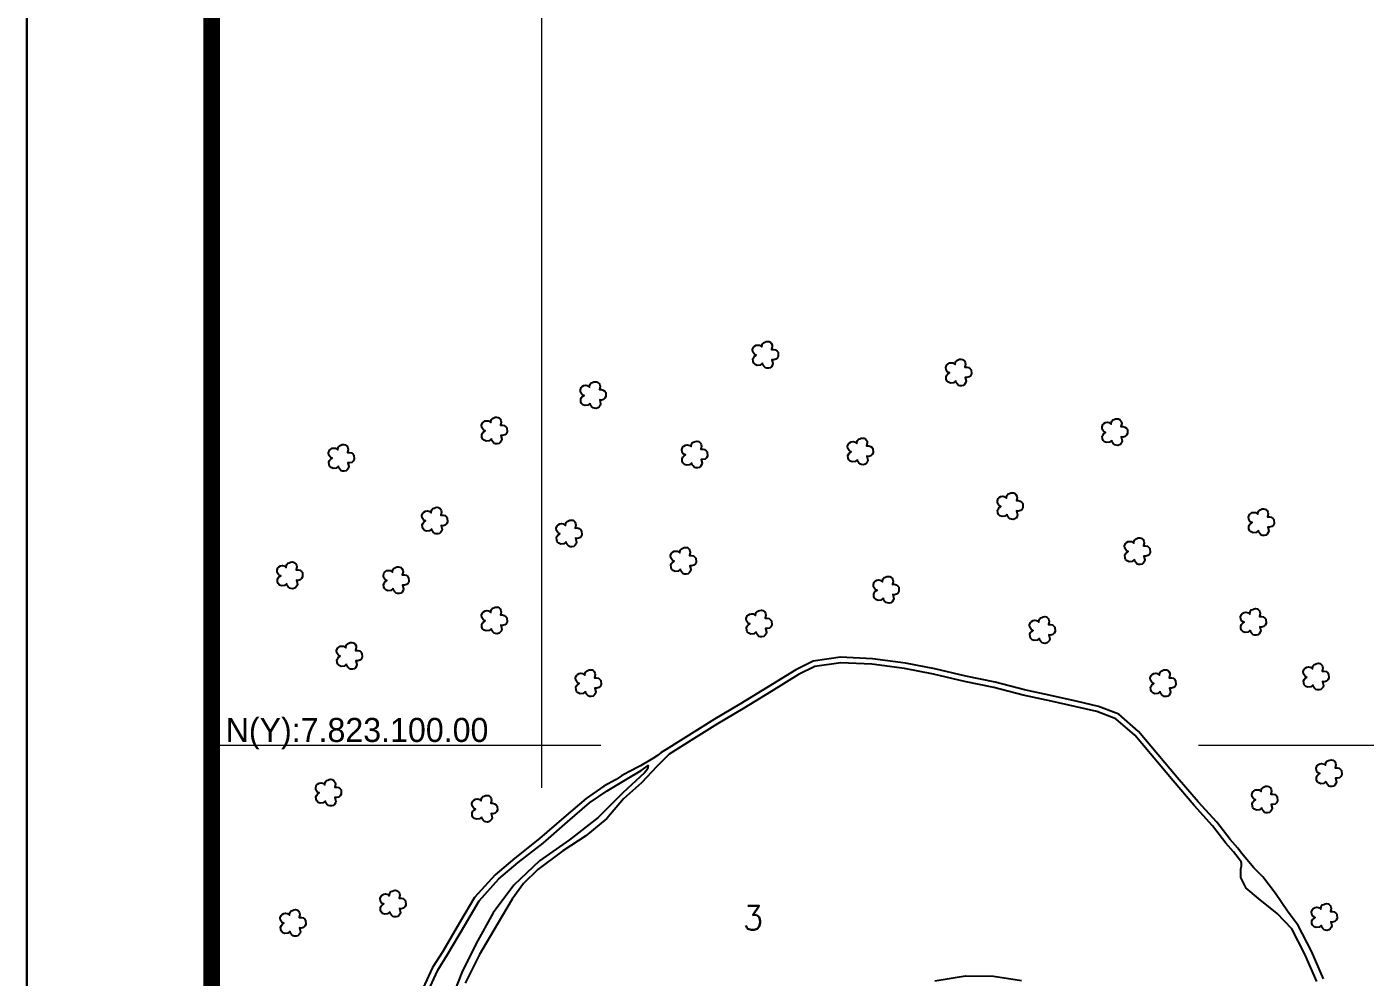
# Model space of a CAD drawing. Extents: x 725222 to 727322, y 7821032 to 7824002.
# Drawn here: x 725222 to 725945, y 7822974 to 7823488 of the extents above; entities that cross this region are included whole.
import ezdxf
from ezdxf.enums import TextEntityAlignment as Align

# ---------------------------------------------------------------- set-up
doc = ezdxf.new("R2010")
doc.units = 0
doc.header["$MEASUREMENT"] = 0
doc.linetypes.add('CONTINUO', pattern=[0])
doc.linetypes.add('LIN0', pattern=[0])
doc.layers.add('0114001243', color=1, linetype='Continuous', lineweight=25)
doc.layers.add('MALHA', color=8, linetype='Continuous', lineweight=9)
for name, color, linetype in [('0114001243002', 5, 'Continuous'), ('0114001243003', 5, 'Continuous'), ('_SIMBOLO ARVORE', 118, 'Continuous'), ('MARGEM', 7, 'CONTINUO'), ('TEXTO_NUN_TAL', 7, 'Continuous')]:
    doc.layers.add(name, color=color, linetype=linetype)
doc.styles.add('Simplex', font='simplex.shx')

msp = doc.modelspace()

# ---------------------------------------------------------------- linework, layer by layer
at = {"layer": '0114001243'}
msp.add_lwpolyline([(725922.7, 7822973.65), (725916.22, 7822988.63), (725909.08, 7823002.48), (725903.35, 7823010.27), (725896.82, 7823019.73), (725889.97, 7823028.68), (725885.07, 7823033.55), (725878.33, 7823041.64), (725876.36, 7823044.2), (725872.24, 7823048.88), (725865.07, 7823058.23), (725855.05, 7823069.3), (725843.66, 7823082.5), (725822.79, 7823107.38), (725812.09, 7823116.65), (725801.04, 7823120.92), (725789.67, 7823123.57), (725776.11, 7823126.68), (725761.11, 7823129.77), (725745.17, 7823134.06), (725729.31, 7823137.31), (725712.53, 7823141.18), (725696.67, 7823144.31), (725678.81, 7823146.64), (725661.6, 7823147.41), (725646.76, 7823145.28), (725637.37, 7823140.71), (725622.57, 7823131.52), (725607.24, 7823122.13), (725593.48, 7823113.97), (725567.33, 7823097.53), (725564.57, 7823095.94), (725562.6, 7823094.35), (725560.12, 7823092.78), (725553.48, 7823088.76), (725547.09, 7823085.51), (725543.11, 7823083.36), (725540.36, 7823081.45), (725533.71, 7823077.83), (725524.06, 7823071.19), (725511.98, 7823060.76), (725498.92, 7823049.4), (725485.43, 7823038.84), (725474.8, 7823029.85), (725463.67, 7823017.62), (725455.67, 7823003.88), (725446.54, 7822988.46), (725441.08, 7822979.84), (725435.85, 7822968.39)], dxfattribs=at)
at = {"layer": '0114001243002'}
msp.add_lwpolyline([(725438.61, 7822967.01), (725443.81, 7822978.37), (725449.18, 7822986.85), (725458.34, 7823002.32), (725466.18, 7823015.79), (725476.95, 7823027.62), (725487.38, 7823036.45), (725500.89, 7823047.02), (725514, 7823058.42), (725525.95, 7823068.74), (725535.46, 7823075.28), (725546.29, 7823081.66), (725553.78, 7823086.27), (725557.57, 7823088.85), (725557.27, 7823086.89), (725555.55, 7823084.91), (725543.99, 7823074.24), (725530.51, 7823060.84), (725515.09, 7823048.71), (725498.84, 7823037.47), (725484.98, 7823024.2), (725473.82, 7823009.22), (725464.55, 7822992.7), (725456.86, 7822977.02), (725452.98, 7822966.87)], dxfattribs=at)
at = {"layer": '0114001243003'}
for points in [[(725919.06, 7822972.2), (725912.68, 7822986.96), (725905.6, 7823000.69), (725897.59, 7823008.95), (725887.61, 7823016.98), (725880.9, 7823022.71), (725877.98, 7823028.47), (725878.1, 7823033.08), (725878.41, 7823034.59), (725878.38, 7823036.05), (725878.21, 7823036.94), (725877.1, 7823038.37), (725874.07, 7823042.31), (725869.95, 7823047), (725862.8, 7823056.34), (725852.83, 7823067.34), (725841.4, 7823080.58), (725820.67, 7823105.3), (725810.54, 7823114.08), (725800.17, 7823118.08), (725789, 7823120.69), (725775.48, 7823123.79), (725760.43, 7823126.88), (725744.49, 7823131.18), (725728.68, 7823134.41), (725711.91, 7823138.28), (725696.19, 7823141.39), (725678.55, 7823143.69), (725661.74, 7823144.44), (725647.64, 7823142.42), (725638.8, 7823138.12), (725624.13, 7823129), (725608.77, 7823119.59), (725595.03, 7823111.44), (725582.09, 7823103.3), (725568.9, 7823095.02), (725562.22, 7823088.42), (725554.03, 7823079.63), (725544.33, 7823071.01), (725535.22, 7823060.22), (725523.92, 7823050.95), (725511.4, 7823042.83), (725497.87, 7823032.66), (725490.25, 7823025.08), (725484.05, 7823016.68), (725475.88, 7823002.94), (725466.45, 7822986.78), (725458.6, 7822971.21)], [(725712.64, 7822972.63), (725729.12, 7822975.28), (725744.38, 7822975.02), (725759.51, 7822972.65)]]:
    msp.add_lwpolyline(points, dxfattribs=at)
at = {"layer": '_SIMBOLO ARVORE', "linetype": 'CONTINUO'}
for points in [[(725619.43, 7823306.45, 0), (725618.18, 7823305.4, 0), (725616.6, 7823305.22, 0), (725615.47, 7823305.65, 0), (725614.67, 7823306.44, 0), (725614.34, 7823307.34, 0), (725614.25, 7823308.67, 0), (725614.68, 7823309.51, 0), (725615.14, 7823310.13, 0), (725616.05, 7823310.75, 0), (725615.47, 7823310.94, 0), (725614.9, 7823311.41, 0), (725614.22, 7823312.47, 0), (725614.1, 7823313.73, 0), (725614.59, 7823315.05, 0), (725615.1, 7823315.52, 0), (725616.03, 7823316.09, 0), (725617.01, 7823316.22, 0), (725617.79, 7823316.11, 0), (725618.4, 7823315.82, 0), (725619.08, 7823315.22, 0), (725619.28, 7823316.37, 0), (725619.45, 7823316.83, 0), (725619.96, 7823317.47, 0), (725620.71, 7823317.75, 0), (725621.45, 7823318.07, 0), (725622.27, 7823318.15, 0), (725623.05, 7823318.04, 0), (725623.69, 7823317.7, 0), (725624.16, 7823317.19, 0), (725624.57, 7823316.38, 0), (725624.73, 7823315.47, 0), (725624.36, 7823313.86, 0), (725625.49, 7823313.87, 0), (725626.43, 7823313.65, 0), (725627.31, 7823312.95, 0), (725627.8, 7823312.39, 0), (725627.93, 7823310.17, 0), (725627.39, 7823309.17, 0), (725626.66, 7823308.51, 0), (725625.52, 7823308.2, 0), (725624.52, 7823308.29, 0), (725625.06, 7823306.21, 0), (725624.81, 7823305.33, 0), (725624.21, 7823304.48, 0), (725623.55, 7823303.96, 0), (725622.61, 7823303.73, 0), (725621.68, 7823303.78, 0), (725620.98, 7823303.98, 0), (725620.18, 7823304.77, 0), (725619.63, 7823305.48, 0), (725619.47, 7823306.55, 0)], [(725723.88, 7823296.88, 0), (725722.63, 7823295.83, 0), (725721.05, 7823295.65, 0), (725719.92, 7823296.09, 0), (725719.12, 7823296.87, 0), (725718.79, 7823297.77, 0), (725718.7, 7823299.1, 0), (725719.13, 7823299.94, 0), (725719.59, 7823300.57, 0), (725720.5, 7823301.18, 0), (725719.92, 7823301.37, 0), (725719.35, 7823301.84, 0), (725718.68, 7823302.9, 0), (725718.55, 7823304.16, 0), (725719.04, 7823305.48, 0), (725719.55, 7823305.95, 0), (725720.48, 7823306.52, 0), (725721.46, 7823306.65, 0), (725722.24, 7823306.54, 0), (725722.85, 7823306.25, 0), (725723.53, 7823305.65, 0), (725723.73, 7823306.8, 0), (725723.91, 7823307.26, 0), (725724.41, 7823307.9, 0), (725725.16, 7823308.18, 0), (725725.9, 7823308.5, 0), (725726.72, 7823308.58, 0), (725727.5, 7823308.47, 0), (725728.14, 7823308.13, 0), (725728.61, 7823307.62, 0), (725729.02, 7823306.81, 0), (725729.19, 7823305.9, 0), (725728.81, 7823304.29, 0), (725729.94, 7823304.31, 0), (725730.88, 7823304.08, 0), (725731.76, 7823303.38, 0), (725732.25, 7823302.82, 0), (725732.38, 7823300.6, 0), (725731.84, 7823299.6, 0), (725731.11, 7823298.94, 0), (725729.97, 7823298.63, 0), (725728.97, 7823298.72, 0), (725729.51, 7823296.65, 0), (725729.26, 7823295.76, 0), (725728.66, 7823294.91, 0), (725728, 7823294.39, 0), (725727.06, 7823294.16, 0), (725726.13, 7823294.21, 0), (725725.43, 7823294.41, 0), (725724.63, 7823295.2, 0), (725724.09, 7823295.91, 0), (725723.92, 7823296.98, 0)], [(725526.29, 7823284.7, 0), (725525.05, 7823283.65, 0), (725523.46, 7823283.47, 0), (725522.34, 7823283.91, 0), (725521.54, 7823284.69, 0), (725521.21, 7823285.6, 0), (725521.12, 7823286.93, 0), (725521.55, 7823287.77, 0), (725522, 7823288.39, 0), (725522.91, 7823289.01, 0), (725522.33, 7823289.19, 0), (725521.76, 7823289.66, 0), (725521.09, 7823290.72, 0), (725520.97, 7823291.99, 0), (725521.45, 7823293.3, 0), (725521.96, 7823293.77, 0), (725522.89, 7823294.34, 0), (725523.87, 7823294.47, 0), (725524.65, 7823294.36, 0), (725525.27, 7823294.07, 0), (725525.94, 7823293.47, 0), (725526.15, 7823294.62, 0), (725526.32, 7823295.08, 0), (725526.82, 7823295.72, 0), (725527.58, 7823296, 0), (725528.31, 7823296.33, 0), (725529.14, 7823296.4, 0), (725529.92, 7823296.29, 0), (725530.55, 7823295.95, 0), (725531.02, 7823295.45, 0), (725531.44, 7823294.63, 0), (725531.6, 7823293.72, 0), (725531.22, 7823292.11, 0), (725532.35, 7823292.13, 0), (725533.29, 7823291.9, 0), (725534.17, 7823291.2, 0), (725534.66, 7823290.64, 0), (725534.8, 7823288.42, 0), (725534.25, 7823287.42, 0), (725533.53, 7823286.76, 0), (725532.39, 7823286.46, 0), (725531.39, 7823286.54, 0), (725531.92, 7823284.47, 0), (725531.67, 7823283.58, 0), (725531.07, 7823282.74, 0), (725530.41, 7823282.21, 0), (725529.47, 7823281.98, 0), (725528.54, 7823282.04, 0), (725527.84, 7823282.23, 0), (725527.04, 7823283.02, 0), (725526.5, 7823283.73, 0), (725526.33, 7823284.8, 0)], [(725472.84, 7823265.53, 0), (725471.59, 7823264.48, 0), (725470.01, 7823264.3, 0), (725468.88, 7823264.74, 0), (725468.08, 7823265.52, 0), (725467.75, 7823266.42, 0), (725467.66, 7823267.75, 0), (725468.09, 7823268.59, 0), (725468.55, 7823269.22, 0), (725469.46, 7823269.83, 0), (725468.88, 7823270.02, 0), (725468.31, 7823270.49, 0), (725467.63, 7823271.55, 0), (725467.51, 7823272.81, 0), (725468, 7823274.13, 0), (725468.51, 7823274.6, 0), (725469.44, 7823275.17, 0), (725470.41, 7823275.3, 0), (725471.19, 7823275.19, 0), (725471.81, 7823274.9, 0), (725472.49, 7823274.3, 0), (725472.69, 7823275.45, 0), (725472.86, 7823275.91, 0), (725473.37, 7823276.55, 0), (725474.12, 7823276.83, 0), (725474.85, 7823277.15, 0), (725475.68, 7823277.23, 0), (725476.46, 7823277.12, 0), (725477.1, 7823276.78, 0), (725477.57, 7823276.27, 0), (725477.98, 7823275.46, 0), (725478.14, 7823274.55, 0), (725477.77, 7823272.94, 0), (725478.9, 7823272.95, 0), (725479.83, 7823272.73, 0), (725480.72, 7823272.03, 0), (725481.21, 7823271.47, 0), (725481.34, 7823269.25, 0), (725480.79, 7823268.25, 0), (725480.07, 7823267.59, 0), (725478.93, 7823267.28, 0), (725477.93, 7823267.37, 0), (725478.46, 7823265.29, 0), (725478.22, 7823264.41, 0), (725477.62, 7823263.56, 0), (725476.96, 7823263.04, 0), (725476.02, 7823262.81, 0), (725475.09, 7823262.86, 0), (725474.39, 7823263.06, 0), (725473.59, 7823263.85, 0), (725473.04, 7823264.56, 0), (725472.88, 7823265.63, 0)], [(725808.31, 7823264.69, 0), (725807.07, 7823263.64, 0), (725805.48, 7823263.46, 0), (725804.35, 7823263.9, 0), (725803.55, 7823264.69, 0), (725803.22, 7823265.59, 0), (725803.13, 7823266.92, 0), (725803.57, 7823267.76, 0), (725804.02, 7823268.38, 0), (725804.93, 7823269, 0), (725804.35, 7823269.18, 0), (725803.78, 7823269.66, 0), (725803.11, 7823270.72, 0), (725802.99, 7823271.98, 0), (725803.47, 7823273.29, 0), (725803.98, 7823273.76, 0), (725804.91, 7823274.33, 0), (725805.89, 7823274.46, 0), (725806.67, 7823274.35, 0), (725807.29, 7823274.07, 0), (725807.96, 7823273.46, 0), (725808.17, 7823274.62, 0), (725808.34, 7823275.08, 0), (725808.84, 7823275.72, 0), (725809.6, 7823275.99, 0), (725810.33, 7823276.32, 0), (725811.16, 7823276.39, 0), (725811.94, 7823276.28, 0), (725812.57, 7823275.95, 0), (725813.04, 7823275.44, 0), (725813.45, 7823274.62, 0), (725813.62, 7823273.72, 0), (725813.24, 7823272.1, 0), (725814.37, 7823272.12, 0), (725815.31, 7823271.89, 0), (725816.19, 7823271.19, 0), (725816.68, 7823270.64, 0), (725816.81, 7823268.41, 0), (725816.27, 7823267.42, 0), (725815.54, 7823266.75, 0), (725814.4, 7823266.45, 0), (725813.4, 7823266.54, 0), (725813.94, 7823264.46, 0), (725813.69, 7823263.57, 0), (725813.09, 7823262.73, 0), (725812.43, 7823262.2, 0), (725811.49, 7823261.97, 0), (725810.56, 7823262.03, 0), (725809.86, 7823262.23, 0), (725809.06, 7823263.01, 0), (725808.52, 7823263.72, 0), (725808.35, 7823264.8, 0)], [(725390.15, 7823250.74, 0), (725388.9, 7823249.69, 0), (725387.32, 7823249.51, 0), (725386.19, 7823249.95, 0), (725385.39, 7823250.73, 0), (725385.06, 7823251.64, 0), (725384.97, 7823252.97, 0), (725385.4, 7823253.81, 0), (725385.86, 7823254.43, 0), (725386.77, 7823255.05, 0), (725386.19, 7823255.23, 0), (725385.62, 7823255.7, 0), (725384.94, 7823256.76, 0), (725384.82, 7823258.03, 0), (725385.31, 7823259.34, 0), (725385.82, 7823259.81, 0), (725386.75, 7823260.38, 0), (725387.72, 7823260.51, 0), (725388.5, 7823260.4, 0), (725389.12, 7823260.11, 0), (725389.8, 7823259.51, 0), (725390, 7823260.66, 0), (725390.17, 7823261.12, 0), (725390.68, 7823261.76, 0), (725391.43, 7823262.04, 0), (725392.16, 7823262.37, 0), (725392.99, 7823262.44, 0), (725393.77, 7823262.33, 0), (725394.41, 7823261.99, 0), (725394.88, 7823261.49, 0), (725395.29, 7823260.67, 0), (725395.45, 7823259.76, 0), (725395.08, 7823258.15, 0), (725396.21, 7823258.17, 0), (725397.14, 7823257.94, 0), (725398.03, 7823257.24, 0), (725398.52, 7823256.68, 0), (725398.65, 7823254.46, 0), (725398.1, 7823253.46, 0), (725397.38, 7823252.8, 0), (725396.24, 7823252.5, 0), (725395.24, 7823252.58, 0), (725395.77, 7823250.51, 0), (725395.53, 7823249.62, 0), (725394.93, 7823248.78, 0), (725394.27, 7823248.25, 0), (725393.33, 7823248.02, 0), (725392.4, 7823248.08, 0), (725391.7, 7823248.27, 0), (725390.9, 7823249.06, 0), (725390.35, 7823249.77, 0), (725390.19, 7823250.84, 0)], [(725581.13, 7823252.51, 0), (725579.88, 7823251.47, 0), (725578.3, 7823251.28, 0), (725577.17, 7823251.72, 0), (725576.37, 7823252.51, 0), (725576.04, 7823253.41, 0), (725575.95, 7823254.74, 0), (725576.38, 7823255.58, 0), (725576.84, 7823256.2, 0), (725577.75, 7823256.82, 0), (725577.17, 7823257, 0), (725576.6, 7823257.48, 0), (725575.93, 7823258.54, 0), (725575.8, 7823259.8, 0), (725576.29, 7823261.11, 0), (725576.8, 7823261.58, 0), (725577.73, 7823262.15, 0), (725578.71, 7823262.28, 0), (725579.49, 7823262.17, 0), (725580.1, 7823261.89, 0), (725580.78, 7823261.28, 0), (725580.98, 7823262.44, 0), (725581.16, 7823262.9, 0), (725581.66, 7823263.54, 0), (725582.41, 7823263.81, 0), (725583.15, 7823264.14, 0), (725583.97, 7823264.21, 0), (725584.75, 7823264.1, 0), (725585.39, 7823263.77, 0), (725585.86, 7823263.26, 0), (725586.27, 7823262.44, 0), (725586.44, 7823261.54, 0), (725586.06, 7823259.92, 0), (725587.19, 7823259.94, 0), (725588.13, 7823259.72, 0), (725589.01, 7823259.02, 0), (725589.5, 7823258.46, 0), (725589.63, 7823256.23, 0), (725589.09, 7823255.24, 0), (725588.36, 7823254.57, 0), (725587.22, 7823254.27, 0), (725586.22, 7823254.36, 0), (725586.76, 7823252.28, 0), (725586.51, 7823251.4, 0), (725585.91, 7823250.55, 0), (725585.25, 7823250.02, 0), (725584.31, 7823249.79, 0), (725583.38, 7823249.85, 0), (725582.68, 7823250.05, 0), (725581.88, 7823250.83, 0), (725581.34, 7823251.54, 0), (725581.17, 7823252.62, 0)], [(725670.78, 7823254.25, 0), (725669.54, 7823253.21, 0), (725667.96, 7823253.02, 0), (725666.83, 7823253.46, 0), (725666.03, 7823254.25, 0), (725665.7, 7823255.15, 0), (725665.61, 7823256.48, 0), (725666.04, 7823257.32, 0), (725666.49, 7823257.94, 0), (725667.4, 7823258.56, 0), (725666.82, 7823258.74, 0), (725666.25, 7823259.22, 0), (725665.58, 7823260.28, 0), (725665.46, 7823261.54, 0), (725665.94, 7823262.85, 0), (725666.45, 7823263.32, 0), (725667.38, 7823263.89, 0), (725668.36, 7823264.02, 0), (725669.14, 7823263.91, 0), (725669.76, 7823263.63, 0), (725670.43, 7823263.02, 0), (725670.64, 7823264.18, 0), (725670.81, 7823264.64, 0), (725671.32, 7823265.28, 0), (725672.07, 7823265.55, 0), (725672.8, 7823265.88, 0), (725673.63, 7823265.95, 0), (725674.41, 7823265.84, 0), (725675.04, 7823265.51, 0), (725675.51, 7823265, 0), (725675.93, 7823264.18, 0), (725676.09, 7823263.28, 0), (725675.71, 7823261.66, 0), (725676.85, 7823261.68, 0), (725677.78, 7823261.45, 0), (725678.66, 7823260.76, 0), (725679.15, 7823260.2, 0), (725679.29, 7823257.97, 0), (725678.74, 7823256.98, 0), (725678.02, 7823256.31, 0), (725676.88, 7823256.01, 0), (725675.88, 7823256.1, 0), (725676.41, 7823254.02, 0), (725676.17, 7823253.14, 0), (725675.57, 7823252.29, 0), (725674.9, 7823251.76, 0), (725673.96, 7823251.53, 0), (725673.03, 7823251.59, 0), (725672.33, 7823251.79, 0), (725671.53, 7823252.57, 0), (725670.99, 7823253.28, 0), (725670.82, 7823254.36, 0)], [(725751.73, 7823224.67, 0), (725750.49, 7823223.63, 0), (725748.91, 7823223.45, 0), (725747.78, 7823223.88, 0), (725746.98, 7823224.67, 0), (725746.65, 7823225.57, 0), (725746.56, 7823226.9, 0), (725746.99, 7823227.74, 0), (725747.44, 7823228.36, 0), (725748.35, 7823228.98, 0), (725747.77, 7823229.17, 0), (725747.2, 7823229.64, 0), (725746.53, 7823230.7, 0), (725746.41, 7823231.96, 0), (725746.89, 7823233.28, 0), (725747.4, 7823233.75, 0), (725748.33, 7823234.32, 0), (725749.31, 7823234.45, 0), (725750.09, 7823234.34, 0), (725750.71, 7823234.05, 0), (725751.38, 7823233.45, 0), (725751.59, 7823234.6, 0), (725751.76, 7823235.06, 0), (725752.26, 7823235.7, 0), (725753.02, 7823235.98, 0), (725753.75, 7823236.3, 0), (725754.58, 7823236.38, 0), (725755.36, 7823236.27, 0), (725755.99, 7823235.93, 0), (725756.46, 7823235.42, 0), (725756.88, 7823234.61, 0), (725757.04, 7823233.7, 0), (725756.66, 7823232.09, 0), (725757.8, 7823232.1, 0), (725758.73, 7823231.88, 0), (725759.61, 7823231.18, 0), (725760.1, 7823230.62, 0), (725760.24, 7823228.4, 0), (725759.69, 7823227.4, 0), (725758.97, 7823226.74, 0), (725757.83, 7823226.43, 0), (725756.83, 7823226.52, 0), (725757.36, 7823224.44, 0), (725757.12, 7823223.56, 0), (725756.51, 7823222.71, 0), (725755.85, 7823222.19, 0), (725754.91, 7823221.96, 0), (725753.98, 7823222.01, 0), (725753.28, 7823222.21, 0), (725752.48, 7823223, 0), (725751.94, 7823223.71, 0), (725751.77, 7823224.78, 0)], [(725440.63, 7823216.81, 0), (725439.39, 7823215.77, 0), (725437.8, 7823215.58, 0), (725436.67, 7823216.02, 0), (725435.87, 7823216.81, 0), (725435.54, 7823217.71, 0), (725435.45, 7823219.04, 0), (725435.89, 7823219.88, 0), (725436.34, 7823220.5, 0), (725437.25, 7823221.12, 0), (725436.67, 7823221.3, 0), (725436.1, 7823221.78, 0), (725435.43, 7823222.84, 0), (725435.31, 7823224.1, 0), (725435.79, 7823225.41, 0), (725436.3, 7823225.88, 0), (725437.23, 7823226.45, 0), (725438.21, 7823226.58, 0), (725438.99, 7823226.47, 0), (725439.61, 7823226.19, 0), (725440.28, 7823225.58, 0), (725440.48, 7823226.74, 0), (725440.66, 7823227.2, 0), (725441.16, 7823227.84, 0), (725441.92, 7823228.11, 0), (725442.65, 7823228.44, 0), (725443.48, 7823228.52, 0), (725444.26, 7823228.4, 0), (725444.89, 7823228.07, 0), (725445.36, 7823227.56, 0), (725445.77, 7823226.74, 0), (725445.94, 7823225.84, 0), (725445.56, 7823224.22, 0), (725446.69, 7823224.24, 0), (725447.63, 7823224.02, 0), (725448.51, 7823223.32, 0), (725449, 7823222.76, 0), (725449.13, 7823220.53, 0), (725448.59, 7823219.54, 0), (725447.86, 7823218.87, 0), (725446.72, 7823218.57, 0), (725445.72, 7823218.66, 0), (725446.26, 7823216.58, 0), (725446.01, 7823215.7, 0), (725445.41, 7823214.85, 0), (725444.75, 7823214.32, 0), (725443.81, 7823214.09, 0), (725442.88, 7823214.15, 0), (725442.18, 7823214.35, 0), (725441.38, 7823215.13, 0), (725440.84, 7823215.84, 0), (725440.67, 7823216.92, 0)], [(725887.52, 7823215.98, 0), (725886.27, 7823214.93, 0), (725884.69, 7823214.75, 0), (725883.56, 7823215.19, 0), (725882.76, 7823215.97, 0), (725882.43, 7823216.87, 0), (725882.34, 7823218.2, 0), (725882.77, 7823219.04, 0), (725883.23, 7823219.67, 0), (725884.14, 7823220.28, 0), (725883.56, 7823220.47, 0), (725882.99, 7823220.94, 0), (725882.32, 7823222, 0), (725882.19, 7823223.26, 0), (725882.68, 7823224.58, 0), (725883.19, 7823225.05, 0), (725884.12, 7823225.62, 0), (725885.1, 7823225.75, 0), (725885.88, 7823225.64, 0), (725886.49, 7823225.35, 0), (725887.17, 7823224.75, 0), (725887.37, 7823225.9, 0), (725887.55, 7823226.36, 0), (725888.05, 7823227, 0), (725888.8, 7823227.28, 0), (725889.54, 7823227.6, 0), (725890.36, 7823227.68, 0), (725891.14, 7823227.57, 0), (725891.78, 7823227.23, 0), (725892.25, 7823226.72, 0), (725892.66, 7823225.91, 0), (725892.83, 7823225, 0), (725892.45, 7823223.39, 0), (725893.58, 7823223.4, 0), (725894.52, 7823223.18, 0), (725895.4, 7823222.48, 0), (725895.89, 7823221.92, 0), (725896.02, 7823219.7, 0), (725895.48, 7823218.7, 0), (725894.75, 7823218.04, 0), (725893.61, 7823217.73, 0), (725892.61, 7823217.82, 0), (725893.15, 7823215.74, 0), (725892.9, 7823214.86, 0), (725892.3, 7823214.01, 0), (725891.64, 7823213.49, 0), (725890.7, 7823213.26, 0), (725889.77, 7823213.31, 0), (725889.07, 7823213.51, 0), (725888.27, 7823214.3, 0), (725887.73, 7823215.01, 0), (725887.56, 7823216.08, 0)], [(725513.24, 7823209.89, 0), (725511.99, 7823208.84, 0), (725510.41, 7823208.66, 0), (725509.28, 7823209.1, 0), (725508.48, 7823209.88, 0), (725508.15, 7823210.78, 0), (725508.06, 7823212.11, 0), (725508.49, 7823212.95, 0), (725508.95, 7823213.58, 0), (725509.86, 7823214.19, 0), (725509.28, 7823214.38, 0), (725508.71, 7823214.85, 0), (725508.03, 7823215.91, 0), (725507.91, 7823217.17, 0), (725508.4, 7823218.49, 0), (725508.91, 7823218.96, 0), (725509.84, 7823219.53, 0), (725510.81, 7823219.66, 0), (725511.59, 7823219.55, 0), (725512.21, 7823219.26, 0), (725512.89, 7823218.66, 0), (725513.09, 7823219.81, 0), (725513.26, 7823220.27, 0), (725513.77, 7823220.91, 0), (725514.52, 7823221.19, 0), (725515.25, 7823221.51, 0), (725516.08, 7823221.59, 0), (725516.86, 7823221.48, 0), (725517.5, 7823221.14, 0), (725517.97, 7823220.63, 0), (725518.38, 7823219.82, 0), (725518.54, 7823218.91, 0), (725518.17, 7823217.3, 0), (725519.3, 7823217.32, 0), (725520.23, 7823217.09, 0), (725521.12, 7823216.39, 0), (725521.61, 7823215.83, 0), (725521.74, 7823213.61, 0), (725521.19, 7823212.61, 0), (725520.47, 7823211.95, 0), (725519.33, 7823211.64, 0), (725518.33, 7823211.73, 0), (725518.86, 7823209.66, 0), (725518.62, 7823208.77, 0), (725518.02, 7823207.92, 0), (725517.36, 7823207.4, 0), (725516.42, 7823207.17, 0), (725515.49, 7823207.22, 0), (725514.79, 7823207.42, 0), (725513.99, 7823208.21, 0), (725513.44, 7823208.92, 0), (725513.28, 7823209.99, 0)], [(725820.5, 7823200.32, 0), (725819.25, 7823199.27, 0), (725817.67, 7823199.09, 0), (725816.54, 7823199.53, 0), (725815.74, 7823200.31, 0), (725815.41, 7823201.21, 0), (725815.32, 7823202.55, 0), (725815.75, 7823203.39, 0), (725816.21, 7823204.01, 0), (725817.12, 7823204.63, 0), (725816.54, 7823204.81, 0), (725815.97, 7823205.28, 0), (725815.29, 7823206.34, 0), (725815.17, 7823207.61, 0), (725815.66, 7823208.92, 0), (725816.17, 7823209.39, 0), (725817.1, 7823209.96, 0), (725818.07, 7823210.09, 0), (725818.85, 7823209.98, 0), (725819.47, 7823209.69, 0), (725820.15, 7823209.09, 0), (725820.35, 7823210.24, 0), (725820.52, 7823210.7, 0), (725821.03, 7823211.34, 0), (725821.78, 7823211.62, 0), (725822.52, 7823211.95, 0), (725823.34, 7823212.02, 0), (725824.12, 7823211.91, 0), (725824.76, 7823211.57, 0), (725825.23, 7823211.07, 0), (725825.64, 7823210.25, 0), (725825.8, 7823209.34, 0), (725825.43, 7823207.73, 0), (725826.56, 7823207.75, 0), (725827.5, 7823207.52, 0), (725828.38, 7823206.82, 0), (725828.87, 7823206.26, 0), (725829, 7823204.04, 0), (725828.45, 7823203.04, 0), (725827.73, 7823202.38, 0), (725826.59, 7823202.08, 0), (725825.59, 7823202.16, 0), (725826.12, 7823200.09, 0), (725825.88, 7823199.2, 0), (725825.28, 7823198.36, 0), (725824.62, 7823197.83, 0), (725823.68, 7823197.6, 0), (725822.75, 7823197.66, 0), (725822.05, 7823197.85, 0), (725821.25, 7823198.64, 0), (725820.7, 7823199.35, 0), (725820.54, 7823200.42, 0)], [(725575.04, 7823195.1, 0), (725573.79, 7823194.05, 0), (725572.21, 7823193.87, 0), (725571.08, 7823194.31, 0), (725570.28, 7823195.09, 0), (725569.95, 7823196, 0), (725569.86, 7823197.33, 0), (725570.29, 7823198.17, 0), (725570.75, 7823198.79, 0), (725571.66, 7823199.41, 0), (725571.08, 7823199.59, 0), (725570.51, 7823200.06, 0), (725569.83, 7823201.12, 0), (725569.71, 7823202.39, 0), (725570.2, 7823203.7, 0), (725570.71, 7823204.17, 0), (725571.64, 7823204.74, 0), (725572.61, 7823204.87, 0), (725573.39, 7823204.76, 0), (725574.01, 7823204.47, 0), (725574.69, 7823203.87, 0), (725574.89, 7823205.02, 0), (725575.06, 7823205.48, 0), (725575.57, 7823206.12, 0), (725576.32, 7823206.4, 0), (725577.05, 7823206.73, 0), (725577.88, 7823206.8, 0), (725578.66, 7823206.69, 0), (725579.3, 7823206.35, 0), (725579.77, 7823205.85, 0), (725580.18, 7823205.03, 0), (725580.34, 7823204.12, 0), (725579.97, 7823202.51, 0), (725581.1, 7823202.53, 0), (725582.03, 7823202.3, 0), (725582.92, 7823201.6, 0), (725583.41, 7823201.04, 0), (725583.54, 7823198.82, 0), (725582.99, 7823197.82, 0), (725582.27, 7823197.16, 0), (725581.13, 7823196.86, 0), (725580.13, 7823196.94, 0), (725580.66, 7823194.87, 0), (725580.42, 7823193.98, 0), (725579.82, 7823193.14, 0), (725579.16, 7823192.61, 0), (725578.22, 7823192.38, 0), (725577.29, 7823192.44, 0), (725576.59, 7823192.63, 0), (725575.79, 7823193.42, 0), (725575.24, 7823194.13, 0), (725575.08, 7823195.2, 0)], [(725362.29, 7823187.24, 0), (725361.05, 7823186.19, 0), (725359.46, 7823186.01, 0), (725358.34, 7823186.44, 0), (725357.54, 7823187.23, 0), (725357.2, 7823188.13, 0), (725357.12, 7823189.46, 0), (725357.55, 7823190.3, 0), (725358, 7823190.92, 0), (725358.91, 7823191.54, 0), (725358.33, 7823191.73, 0), (725357.76, 7823192.2, 0), (725357.09, 7823193.26, 0), (725356.97, 7823194.52, 0), (725357.45, 7823195.84, 0), (725357.96, 7823196.31, 0), (725358.89, 7823196.88, 0), (725359.87, 7823197.01, 0), (725360.65, 7823196.9, 0), (725361.27, 7823196.61, 0), (725361.94, 7823196.01, 0), (725362.15, 7823197.16, 0), (725362.32, 7823197.62, 0), (725362.82, 7823198.26, 0), (725363.58, 7823198.54, 0), (725364.31, 7823198.86, 0), (725365.14, 7823198.94, 0), (725365.92, 7823198.83, 0), (725366.55, 7823198.49, 0), (725367.02, 7823197.98, 0), (725367.44, 7823197.17, 0), (725367.6, 7823196.26, 0), (725367.22, 7823194.65, 0), (725368.35, 7823194.66, 0), (725369.29, 7823194.44, 0), (725370.17, 7823193.74, 0), (725370.66, 7823193.18, 0), (725370.8, 7823190.96, 0), (725370.25, 7823189.96, 0), (725369.53, 7823189.3, 0), (725368.38, 7823188.99, 0), (725367.39, 7823189.08, 0), (725367.92, 7823187, 0), (725367.67, 7823186.12, 0), (725367.07, 7823185.27, 0), (725366.41, 7823184.75, 0), (725365.47, 7823184.52, 0), (725364.54, 7823184.57, 0), (725363.84, 7823184.77, 0), (725363.04, 7823185.56, 0), (725362.5, 7823186.27, 0), (725362.33, 7823187.34, 0)], [(725419.74, 7823184.63, 0), (725418.5, 7823183.58, 0), (725416.91, 7823183.4, 0), (725415.78, 7823183.84, 0), (725414.98, 7823184.62, 0), (725414.65, 7823185.52, 0), (725414.56, 7823186.85, 0), (725415, 7823187.69, 0), (725415.45, 7823188.32, 0), (725416.36, 7823188.93, 0), (725415.78, 7823189.12, 0), (725415.21, 7823189.59, 0), (725414.54, 7823190.65, 0), (725414.42, 7823191.91, 0), (725414.9, 7823193.23, 0), (725415.41, 7823193.7, 0), (725416.34, 7823194.27, 0), (725417.32, 7823194.4, 0), (725418.1, 7823194.29, 0), (725418.72, 7823194, 0), (725419.39, 7823193.4, 0), (725419.59, 7823194.55, 0), (725419.77, 7823195.01, 0), (725420.27, 7823195.65, 0), (725421.02, 7823195.93, 0), (725421.76, 7823196.25, 0), (725422.58, 7823196.33, 0), (725423.37, 7823196.22, 0), (725424, 7823195.88, 0), (725424.47, 7823195.37, 0), (725424.88, 7823194.56, 0), (725425.05, 7823193.65, 0), (725424.67, 7823192.04, 0), (725425.8, 7823192.05, 0), (725426.74, 7823191.83, 0), (725427.62, 7823191.13, 0), (725428.11, 7823190.57, 0), (725428.24, 7823188.35, 0), (725427.7, 7823187.35, 0), (725426.97, 7823186.69, 0), (725425.83, 7823186.38, 0), (725424.83, 7823186.47, 0), (725425.37, 7823184.39, 0), (725425.12, 7823183.51, 0), (725424.52, 7823182.66, 0), (725423.86, 7823182.14, 0), (725422.92, 7823181.91, 0), (725421.99, 7823181.96, 0), (725421.29, 7823182.16, 0), (725420.49, 7823182.95, 0), (725419.95, 7823183.66, 0), (725419.78, 7823184.73, 0)], [(725684.71, 7823179.44, 0), (725683.47, 7823178.39, 0), (725681.88, 7823178.21, 0), (725680.75, 7823178.65, 0), (725679.95, 7823179.44, 0), (725679.62, 7823180.34, 0), (725679.53, 7823181.67, 0), (725679.97, 7823182.51, 0), (725680.42, 7823183.13, 0), (725681.33, 7823183.75, 0), (725680.75, 7823183.93, 0), (725680.18, 7823184.41, 0), (725679.51, 7823185.47, 0), (725679.39, 7823186.73, 0), (725679.87, 7823188.04, 0), (725680.38, 7823188.51, 0), (725681.31, 7823189.08, 0), (725682.29, 7823189.21, 0), (725683.07, 7823189.1, 0), (725683.68, 7823188.82, 0), (725684.36, 7823188.21, 0), (725684.56, 7823189.37, 0), (725684.74, 7823189.83, 0), (725685.24, 7823190.47, 0), (725685.99, 7823190.74, 0), (725686.73, 7823191.07, 0), (725687.55, 7823191.14, 0), (725688.34, 7823191.03, 0), (725688.97, 7823190.7, 0), (725689.44, 7823190.19, 0), (725689.85, 7823189.37, 0), (725690.02, 7823188.47, 0), (725689.64, 7823186.85, 0), (725690.77, 7823186.87, 0), (725691.71, 7823186.64, 0), (725692.59, 7823185.94, 0), (725693.08, 7823185.39, 0), (725693.21, 7823183.16, 0), (725692.67, 7823182.17, 0), (725691.94, 7823181.5, 0), (725690.8, 7823181.2, 0), (725689.8, 7823181.29, 0), (725690.34, 7823179.21, 0), (725690.09, 7823178.32, 0), (725689.49, 7823177.48, 0), (725688.83, 7823176.95, 0), (725687.89, 7823176.72, 0), (725686.96, 7823176.78, 0), (725686.26, 7823176.98, 0), (725685.46, 7823177.76, 0), (725684.92, 7823178.47, 0), (725684.75, 7823179.55, 0)], [(725472.84, 7823162.88, 0), (725471.59, 7823161.83, 0), (725470.01, 7823161.65, 0), (725468.88, 7823162.09, 0), (725468.08, 7823162.87, 0), (725467.75, 7823163.78, 0), (725467.66, 7823165.11, 0), (725468.09, 7823165.95, 0), (725468.55, 7823166.57, 0), (725469.46, 7823167.19, 0), (725468.88, 7823167.37, 0), (725468.31, 7823167.84, 0), (725467.63, 7823168.9, 0), (725467.51, 7823170.17, 0), (725468, 7823171.48, 0), (725468.51, 7823171.95, 0), (725469.44, 7823172.52, 0), (725470.41, 7823172.65, 0), (725471.19, 7823172.54, 0), (725471.81, 7823172.25, 0), (725472.49, 7823171.65, 0), (725472.69, 7823172.8, 0), (725472.86, 7823173.26, 0), (725473.37, 7823173.9, 0), (725474.12, 7823174.18, 0), (725474.85, 7823174.51, 0), (725475.68, 7823174.58, 0), (725476.46, 7823174.47, 0), (725477.1, 7823174.13, 0), (725477.57, 7823173.63, 0), (725477.98, 7823172.81, 0), (725478.14, 7823171.9, 0), (725477.77, 7823170.29, 0), (725478.9, 7823170.31, 0), (725479.83, 7823170.08, 0), (725480.72, 7823169.38, 0), (725481.21, 7823168.82, 0), (725481.34, 7823166.6, 0), (725480.79, 7823165.6, 0), (725480.07, 7823164.94, 0), (725478.93, 7823164.64, 0), (725477.93, 7823164.72, 0), (725478.46, 7823162.65, 0), (725478.22, 7823161.76, 0), (725477.62, 7823160.92, 0), (725476.96, 7823160.39, 0), (725476.02, 7823160.16, 0), (725475.09, 7823160.22, 0), (725474.39, 7823160.41, 0), (725473.59, 7823161.2, 0), (725473.04, 7823161.91, 0), (725472.88, 7823162.98, 0)], [(725615.95, 7823161.17, 0), (725614.7, 7823160.13, 0), (725613.12, 7823159.94, 0), (725611.99, 7823160.38, 0), (725611.19, 7823161.17, 0), (725610.86, 7823162.07, 0), (725610.77, 7823163.4, 0), (725611.2, 7823164.24, 0), (725611.66, 7823164.86, 0), (725612.57, 7823165.48, 0), (725611.99, 7823165.67, 0), (725611.42, 7823166.14, 0), (725610.74, 7823167.2, 0), (725610.62, 7823168.46, 0), (725611.11, 7823169.77, 0), (725611.62, 7823170.25, 0), (725612.55, 7823170.81, 0), (725613.52, 7823170.94, 0), (725614.3, 7823170.83, 0), (725614.92, 7823170.55, 0), (725615.6, 7823169.94, 0), (725615.8, 7823171.1, 0), (725615.97, 7823171.56, 0), (725616.48, 7823172.2, 0), (725617.23, 7823172.47, 0), (725617.97, 7823172.8, 0), (725618.79, 7823172.88, 0), (725619.57, 7823172.76, 0), (725620.21, 7823172.43, 0), (725620.68, 7823171.92, 0), (725621.09, 7823171.1, 0), (725621.25, 7823170.2, 0), (725620.88, 7823168.58, 0), (725622.01, 7823168.6, 0), (725622.94, 7823168.38, 0), (725623.83, 7823167.68, 0), (725624.32, 7823167.12, 0), (725624.45, 7823164.89, 0), (725623.9, 7823163.9, 0), (725623.18, 7823163.23, 0), (725622.04, 7823162.93, 0), (725621.04, 7823163.02, 0), (725621.57, 7823160.94, 0), (725621.33, 7823160.06, 0), (725620.73, 7823159.21, 0), (725620.07, 7823158.68, 0), (725619.13, 7823158.45, 0), (725618.2, 7823158.51, 0), (725617.5, 7823158.71, 0), (725616.7, 7823159.49, 0), (725616.15, 7823160.2, 0), (725615.99, 7823161.28, 0)], [(725769.14, 7823157.69, 0), (725767.9, 7823156.65, 0), (725766.31, 7823156.46, 0), (725765.19, 7823156.9, 0), (725764.38, 7823157.69, 0), (725764.05, 7823158.59, 0), (725763.96, 7823159.92, 0), (725764.4, 7823160.76, 0), (725764.85, 7823161.38, 0), (725765.76, 7823162, 0), (725765.18, 7823162.19, 0), (725764.61, 7823162.66, 0), (725763.94, 7823163.72, 0), (725763.82, 7823164.98, 0), (725764.3, 7823166.29, 0), (725764.81, 7823166.77, 0), (725765.74, 7823167.33, 0), (725766.72, 7823167.46, 0), (725767.5, 7823167.35, 0), (725768.12, 7823167.07, 0), (725768.79, 7823166.46, 0), (725769, 7823167.62, 0), (725769.17, 7823168.08, 0), (725769.67, 7823168.72, 0), (725770.43, 7823168.99, 0), (725771.16, 7823169.32, 0), (725771.99, 7823169.4, 0), (725772.77, 7823169.28, 0), (725773.4, 7823168.95, 0), (725773.87, 7823168.44, 0), (725774.29, 7823167.63, 0), (725774.45, 7823166.72, 0), (725774.07, 7823165.1, 0), (725775.2, 7823165.12, 0), (725776.14, 7823164.9, 0), (725777.02, 7823164.2, 0), (725777.51, 7823163.64, 0), (725777.64, 7823161.41, 0), (725777.1, 7823160.42, 0), (725776.37, 7823159.75, 0), (725775.23, 7823159.45, 0), (725774.23, 7823159.54, 0), (725774.77, 7823157.46, 0), (725774.52, 7823156.58, 0), (725773.92, 7823155.73, 0), (725773.26, 7823155.2, 0), (725772.32, 7823154.97, 0), (725771.39, 7823155.03, 0), (725770.69, 7823155.23, 0), (725769.89, 7823156.01, 0), (725769.35, 7823156.72, 0), (725769.18, 7823157.8, 0)], [(725883.17, 7823162.04, 0), (725881.92, 7823161, 0), (725880.34, 7823160.81, 0), (725879.21, 7823161.25, 0), (725878.41, 7823162.04, 0), (725878.08, 7823162.94, 0), (725877.99, 7823164.27, 0), (725878.42, 7823165.11, 0), (725878.88, 7823165.73, 0), (725879.79, 7823166.35, 0), (725879.21, 7823166.53, 0), (725878.64, 7823167.01, 0), (725877.96, 7823168.07, 0), (725877.84, 7823169.33, 0), (725878.33, 7823170.64, 0), (725878.84, 7823171.12, 0), (725879.77, 7823171.68, 0), (725880.74, 7823171.81, 0), (725881.53, 7823171.7, 0), (725882.14, 7823171.42, 0), (725882.82, 7823170.81, 0), (725883.02, 7823171.97, 0), (725883.19, 7823172.43, 0), (725883.7, 7823173.07, 0), (725884.45, 7823173.34, 0), (725885.19, 7823173.67, 0), (725886.01, 7823173.75, 0), (725886.79, 7823173.63, 0), (725887.43, 7823173.3, 0), (725887.9, 7823172.79, 0), (725888.31, 7823171.97, 0), (725888.47, 7823171.07, 0), (725888.1, 7823169.45, 0), (725889.23, 7823169.47, 0), (725890.17, 7823169.25, 0), (725891.05, 7823168.55, 0), (725891.54, 7823167.99, 0), (725891.67, 7823165.76, 0), (725891.12, 7823164.77, 0), (725890.4, 7823164.1, 0), (725889.26, 7823163.8, 0), (725888.26, 7823163.89, 0), (725888.79, 7823161.81, 0), (725888.55, 7823160.93, 0), (725887.95, 7823160.08, 0), (725887.29, 7823159.55, 0), (725886.35, 7823159.32, 0), (725885.42, 7823159.38, 0), (725884.72, 7823159.58, 0), (725883.92, 7823160.36, 0), (725883.37, 7823161.07, 0), (725883.21, 7823162.15, 0)], [(725394.5, 7823143.74, 0), (725393.25, 7823142.69, 0), (725391.67, 7823142.51, 0), (725390.54, 7823142.95, 0), (725389.74, 7823143.74, 0), (725389.41, 7823144.64, 0), (725389.32, 7823145.97, 0), (725389.75, 7823146.81, 0), (725390.21, 7823147.43, 0), (725391.12, 7823148.05, 0), (725390.54, 7823148.23, 0), (725389.97, 7823148.71, 0), (725389.29, 7823149.77, 0), (725389.17, 7823151.03, 0), (725389.66, 7823152.34, 0), (725390.17, 7823152.81, 0), (725391.1, 7823153.38, 0), (725392.08, 7823153.51, 0), (725392.86, 7823153.4, 0), (725393.47, 7823153.12, 0), (725394.15, 7823152.51, 0), (725394.35, 7823153.67, 0), (725394.52, 7823154.13, 0), (725395.03, 7823154.77, 0), (725395.78, 7823155.04, 0), (725396.52, 7823155.37, 0), (725397.34, 7823155.44, 0), (725398.12, 7823155.33, 0), (725398.76, 7823155, 0), (725399.23, 7823154.49, 0), (725399.64, 7823153.67, 0), (725399.8, 7823152.77, 0), (725399.43, 7823151.15, 0), (725400.56, 7823151.17, 0), (725401.5, 7823150.94, 0), (725402.38, 7823150.24, 0), (725402.87, 7823149.69, 0), (725403, 7823147.46, 0), (725402.46, 7823146.47, 0), (725401.73, 7823145.8, 0), (725400.59, 7823145.5, 0), (725399.59, 7823145.59, 0), (725400.12, 7823143.51, 0), (725399.88, 7823142.62, 0), (725399.28, 7823141.78, 0), (725398.62, 7823141.25, 0), (725397.68, 7823141.02, 0), (725396.75, 7823141.08, 0), (725396.05, 7823141.28, 0), (725395.25, 7823142.06, 0), (725394.7, 7823142.77, 0), (725394.54, 7823143.85, 0)], [(725523.68, 7823128.99, 0), (725522.44, 7823127.94, 0), (725520.85, 7823127.76, 0), (725519.72, 7823128.2, 0), (725518.92, 7823128.98, 0), (725518.59, 7823129.88, 0), (725518.5, 7823131.21, 0), (725518.94, 7823132.05, 0), (725519.39, 7823132.68, 0), (725520.3, 7823133.29, 0), (725519.72, 7823133.48, 0), (725519.15, 7823133.95, 0), (725518.48, 7823135.01, 0), (725518.36, 7823136.27, 0), (725518.84, 7823137.59, 0), (725519.35, 7823138.06, 0), (725520.28, 7823138.63, 0), (725521.26, 7823138.76, 0), (725522.04, 7823138.65, 0), (725522.66, 7823138.36, 0), (725523.33, 7823137.76, 0), (725523.54, 7823138.91, 0), (725523.71, 7823139.37, 0), (725524.21, 7823140.01, 0), (725524.97, 7823140.29, 0), (725525.7, 7823140.61, 0), (725526.53, 7823140.69, 0), (725527.31, 7823140.58, 0), (725527.94, 7823140.24, 0), (725528.41, 7823139.73, 0), (725528.83, 7823138.92, 0), (725528.99, 7823138.01, 0), (725528.61, 7823136.4, 0), (725529.74, 7823136.41, 0), (725530.68, 7823136.19, 0), (725531.56, 7823135.49, 0), (725532.05, 7823134.93, 0), (725532.18, 7823132.71, 0), (725531.64, 7823131.71, 0), (725530.91, 7823131.05, 0), (725529.77, 7823130.74, 0), (725528.77, 7823130.83, 0), (725529.31, 7823128.75, 0), (725529.06, 7823127.87, 0), (725528.46, 7823127.02, 0), (725527.8, 7823126.5, 0), (725526.86, 7823126.27, 0), (725525.93, 7823126.32, 0), (725525.23, 7823126.52, 0), (725524.43, 7823127.31, 0), (725523.89, 7823128.02, 0), (725523.72, 7823129.09, 0)], [(725834.42, 7823128.99, 0), (725833.18, 7823127.94, 0), (725831.6, 7823127.76, 0), (725830.47, 7823128.2, 0), (725829.67, 7823128.98, 0), (725829.34, 7823129.88, 0), (725829.25, 7823131.21, 0), (725829.68, 7823132.05, 0), (725830.13, 7823132.68, 0), (725831.05, 7823133.29, 0), (725830.46, 7823133.48, 0), (725829.89, 7823133.95, 0), (725829.22, 7823135.01, 0), (725829.1, 7823136.27, 0), (725829.58, 7823137.59, 0), (725830.09, 7823138.06, 0), (725831.02, 7823138.63, 0), (725832, 7823138.76, 0), (725832.78, 7823138.65, 0), (725833.4, 7823138.36, 0), (725834.08, 7823137.76, 0), (725834.28, 7823138.91, 0), (725834.45, 7823139.37, 0), (725834.96, 7823140.01, 0), (725835.71, 7823140.29, 0), (725836.44, 7823140.61, 0), (725837.27, 7823140.69, 0), (725838.05, 7823140.58, 0), (725838.68, 7823140.24, 0), (725839.16, 7823139.73, 0), (725839.57, 7823138.92, 0), (725839.73, 7823138.01, 0), (725839.35, 7823136.4, 0), (725840.49, 7823136.41, 0), (725841.42, 7823136.19, 0), (725842.3, 7823135.49, 0), (725842.79, 7823134.93, 0), (725842.93, 7823132.71, 0), (725842.38, 7823131.71, 0), (725841.66, 7823131.05, 0), (725840.52, 7823130.74, 0), (725839.52, 7823130.83, 0), (725840.05, 7823128.75, 0), (725839.81, 7823127.87, 0), (725839.21, 7823127.02, 0), (725838.54, 7823126.5, 0), (725837.61, 7823126.27, 0), (725836.67, 7823126.32, 0), (725835.98, 7823126.52, 0), (725835.17, 7823127.31, 0), (725834.63, 7823128.02, 0), (725834.46, 7823129.09, 0)], [(725917.12, 7823132.47, 0), (725915.87, 7823131.42, 0), (725914.29, 7823131.24, 0), (725913.16, 7823131.68, 0), (725912.36, 7823132.46, 0), (725912.03, 7823133.36, 0), (725911.94, 7823134.69, 0), (725912.37, 7823135.53, 0), (725912.82, 7823136.16, 0), (725913.74, 7823136.77, 0), (725913.16, 7823136.96, 0), (725912.58, 7823137.43, 0), (725911.91, 7823138.49, 0), (725911.79, 7823139.75, 0), (725912.27, 7823141.07, 0), (725912.79, 7823141.54, 0), (725913.71, 7823142.11, 0), (725914.69, 7823142.24, 0), (725915.47, 7823142.13, 0), (725916.09, 7823141.84, 0), (725916.77, 7823141.24, 0), (725916.97, 7823142.39, 0), (725917.14, 7823142.85, 0), (725917.65, 7823143.49, 0), (725918.4, 7823143.77, 0), (725919.13, 7823144.09, 0), (725919.96, 7823144.17, 0), (725920.74, 7823144.06, 0), (725921.37, 7823143.72, 0), (725921.85, 7823143.21, 0), (725922.26, 7823142.4, 0), (725922.42, 7823141.49, 0), (725922.04, 7823139.88, 0), (725923.18, 7823139.89, 0), (725924.11, 7823139.67, 0), (725924.99, 7823138.97, 0), (725925.48, 7823138.41, 0), (725925.62, 7823136.19, 0), (725925.07, 7823135.19, 0), (725924.35, 7823134.53, 0), (725923.21, 7823134.22, 0), (725922.21, 7823134.31, 0), (725922.74, 7823132.23, 0), (725922.5, 7823131.35, 0), (725921.9, 7823130.5, 0), (725921.24, 7823129.98, 0), (725920.3, 7823129.75, 0), (725919.36, 7823129.8, 0), (725918.67, 7823130, 0), (725917.87, 7823130.79, 0), (725917.32, 7823131.5, 0), (725917.15, 7823132.57, 0)], [(725924.08, 7823080.27, 0), (725922.83, 7823079.23, 0), (725921.25, 7823079.04, 0), (725920.12, 7823079.48, 0), (725919.32, 7823080.27, 0), (725918.99, 7823081.17, 0), (725918.9, 7823082.5, 0), (725919.33, 7823083.34, 0), (725919.79, 7823083.96, 0), (725920.7, 7823084.58, 0), (725920.12, 7823084.76, 0), (725919.55, 7823085.24, 0), (725918.87, 7823086.3, 0), (725918.75, 7823087.56, 0), (725919.24, 7823088.87, 0), (725919.75, 7823089.34, 0), (725920.68, 7823089.91, 0), (725921.65, 7823090.04, 0), (725922.44, 7823089.93, 0), (725923.05, 7823089.65, 0), (725923.73, 7823089.04, 0), (725923.93, 7823090.2, 0), (725924.1, 7823090.66, 0), (725924.61, 7823091.3, 0), (725925.36, 7823091.57, 0), (725926.1, 7823091.9, 0), (725926.92, 7823091.97, 0), (725927.7, 7823091.86, 0), (725928.34, 7823091.53, 0), (725928.81, 7823091.02, 0), (725929.22, 7823090.2, 0), (725929.38, 7823089.3, 0), (725929.01, 7823087.68, 0), (725930.14, 7823087.7, 0), (725931.08, 7823087.48, 0), (725931.96, 7823086.78, 0), (725932.45, 7823086.22, 0), (725932.58, 7823083.99, 0), (725932.03, 7823083, 0), (725931.31, 7823082.33, 0), (725930.17, 7823082.03, 0), (725929.17, 7823082.12, 0), (725929.7, 7823080.04, 0), (725929.46, 7823079.16, 0), (725928.86, 7823078.31, 0), (725928.2, 7823077.78, 0), (725927.26, 7823077.55, 0), (725926.33, 7823077.61, 0), (725925.63, 7823077.81, 0), (725924.83, 7823078.59, 0), (725924.28, 7823079.3, 0), (725924.12, 7823080.38, 0)], [(725383.18, 7823069.8, 0), (725381.94, 7823068.75, 0), (725380.35, 7823068.57, 0), (725379.23, 7823069.01, 0), (725378.43, 7823069.79, 0), (725378.1, 7823070.7, 0), (725378.01, 7823072.03, 0), (725378.44, 7823072.87, 0), (725378.89, 7823073.49, 0), (725379.8, 7823074.11, 0), (725379.22, 7823074.29, 0), (725378.65, 7823074.76, 0), (725377.98, 7823075.82, 0), (725377.86, 7823077.09, 0), (725378.34, 7823078.4, 0), (725378.85, 7823078.87, 0), (725379.78, 7823079.44, 0), (725380.76, 7823079.57, 0), (725381.54, 7823079.46, 0), (725382.16, 7823079.17, 0), (725382.83, 7823078.57, 0), (725383.04, 7823079.72, 0), (725383.21, 7823080.18, 0), (725383.71, 7823080.82, 0), (725384.47, 7823081.1, 0), (725385.2, 7823081.43, 0), (725386.03, 7823081.5, 0), (725386.81, 7823081.39, 0), (725387.44, 7823081.06, 0), (725387.91, 7823080.55, 0), (725388.33, 7823079.73, 0), (725388.49, 7823078.83, 0), (725388.11, 7823077.21, 0), (725389.24, 7823077.23, 0), (725390.18, 7823077, 0), (725391.06, 7823076.3, 0), (725391.55, 7823075.74, 0), (725391.69, 7823073.52, 0), (725391.14, 7823072.52, 0), (725390.42, 7823071.86, 0), (725389.28, 7823071.56, 0), (725388.28, 7823071.64, 0), (725388.81, 7823069.57, 0), (725388.56, 7823068.68, 0), (725387.96, 7823067.84, 0), (725387.3, 7823067.31, 0), (725386.36, 7823067.08, 0), (725385.43, 7823067.14, 0), (725384.73, 7823067.33, 0), (725383.93, 7823068.12, 0), (725383.39, 7823068.83, 0), (725383.22, 7823069.91, 0)], [(725889.35, 7823066.05, 0), (725888.1, 7823065.01, 0), (725886.52, 7823064.83, 0), (725885.39, 7823065.26, 0), (725884.59, 7823066.05, 0), (725884.26, 7823066.95, 0), (725884.17, 7823068.28, 0), (725884.6, 7823069.12, 0), (725885.06, 7823069.74, 0), (725885.97, 7823070.36, 0), (725885.39, 7823070.55, 0), (725884.82, 7823071.02, 0), (725884.15, 7823072.08, 0), (725884.02, 7823073.34, 0), (725884.51, 7823074.66, 0), (725885.02, 7823075.13, 0), (725885.95, 7823075.7, 0), (725886.93, 7823075.83, 0), (725887.71, 7823075.72, 0), (725888.32, 7823075.43, 0), (725889, 7823074.83, 0), (725889.2, 7823075.98, 0), (725889.38, 7823076.44, 0), (725889.88, 7823077.08, 0), (725890.63, 7823077.36, 0), (725891.37, 7823077.68, 0), (725892.19, 7823077.76, 0), (725892.97, 7823077.65, 0), (725893.61, 7823077.31, 0), (725894.08, 7823076.8, 0), (725894.49, 7823075.99, 0), (725894.65, 7823075.08, 0), (725894.28, 7823073.47, 0), (725895.41, 7823073.48, 0), (725896.35, 7823073.26, 0), (725897.23, 7823072.56, 0), (725897.72, 7823072, 0), (725897.85, 7823069.78, 0), (725897.31, 7823068.78, 0), (725896.58, 7823068.12, 0), (725895.44, 7823067.81, 0), (725894.44, 7823067.9, 0), (725894.98, 7823065.82, 0), (725894.73, 7823064.94, 0), (725894.13, 7823064.09, 0), (725893.47, 7823063.57, 0), (725892.53, 7823063.34, 0), (725891.6, 7823063.39, 0), (725890.9, 7823063.59, 0), (725890.1, 7823064.38, 0), (725889.56, 7823065.09, 0), (725889.39, 7823066.16, 0)], [(725467.61, 7823061.1, 0), (725466.37, 7823060.05, 0), (725464.79, 7823059.87, 0), (725463.66, 7823060.31, 0), (725462.86, 7823061.1, 0), (725462.53, 7823062, 0), (725462.44, 7823063.33, 0), (725462.87, 7823064.17, 0), (725463.32, 7823064.79, 0), (725464.24, 7823065.41, 0), (725463.66, 7823065.59, 0), (725463.08, 7823066.07, 0), (725462.41, 7823067.13, 0), (725462.29, 7823068.39, 0), (725462.77, 7823069.7, 0), (725463.28, 7823070.17, 0), (725464.21, 7823070.74, 0), (725465.19, 7823070.87, 0), (725465.97, 7823070.76, 0), (725466.59, 7823070.48, 0), (725467.27, 7823069.87, 0), (725467.47, 7823071.03, 0), (725467.64, 7823071.49, 0), (725468.15, 7823072.13, 0), (725468.9, 7823072.4, 0), (725469.63, 7823072.73, 0), (725470.46, 7823072.8, 0), (725471.24, 7823072.69, 0), (725471.87, 7823072.36, 0), (725472.35, 7823071.85, 0), (725472.76, 7823071.03, 0), (725472.92, 7823070.13, 0), (725472.54, 7823068.51, 0), (725473.68, 7823068.53, 0), (725474.61, 7823068.3, 0), (725475.49, 7823067.6, 0), (725475.98, 7823067.04, 0), (725476.12, 7823064.82, 0), (725475.57, 7823063.83, 0), (725474.85, 7823063.16, 0), (725473.71, 7823062.86, 0), (725472.71, 7823062.95, 0), (725473.24, 7823060.87, 0), (725473, 7823059.98, 0), (725472.4, 7823059.14, 0), (725471.73, 7823058.61, 0), (725470.8, 7823058.38, 0), (725469.86, 7823058.44, 0), (725469.17, 7823058.64, 0), (725468.37, 7823059.42, 0), (725467.82, 7823060.13, 0), (725467.65, 7823061.21, 0)], [(725418, 7823009.78, 0), (725416.75, 7823008.73, 0), (725415.17, 7823008.55, 0), (725414.04, 7823008.99, 0), (725413.24, 7823009.77, 0), (725412.91, 7823010.67, 0), (725412.82, 7823012, 0), (725413.25, 7823012.84, 0), (725413.71, 7823013.47, 0), (725414.62, 7823014.08, 0), (725414.04, 7823014.27, 0), (725413.47, 7823014.74, 0), (725412.8, 7823015.8, 0), (725412.67, 7823017.06, 0), (725413.16, 7823018.38, 0), (725413.67, 7823018.85, 0), (725414.6, 7823019.42, 0), (725415.58, 7823019.55, 0), (725416.36, 7823019.44, 0), (725416.97, 7823019.15, 0), (725417.65, 7823018.55, 0), (725417.85, 7823019.7, 0), (725418.03, 7823020.16, 0), (725418.53, 7823020.8, 0), (725419.28, 7823021.08, 0), (725420.02, 7823021.4, 0), (725420.84, 7823021.48, 0), (725421.62, 7823021.37, 0), (725422.26, 7823021.03, 0), (725422.73, 7823020.52, 0), (725423.14, 7823019.71, 0), (725423.31, 7823018.8, 0), (725422.93, 7823017.19, 0), (725424.06, 7823017.2, 0), (725425, 7823016.98, 0), (725425.88, 7823016.28, 0), (725426.37, 7823015.72, 0), (725426.5, 7823013.5, 0), (725425.96, 7823012.5, 0), (725425.23, 7823011.84, 0), (725424.09, 7823011.53, 0), (725423.09, 7823011.62, 0), (725423.63, 7823009.54, 0), (725423.38, 7823008.66, 0), (725422.78, 7823007.81, 0), (725422.12, 7823007.29, 0), (725421.18, 7823007.06, 0), (725420.25, 7823007.11, 0), (725419.55, 7823007.31, 0), (725418.75, 7823008.1, 0), (725418.21, 7823008.81, 0), (725418.04, 7823009.88, 0)], [(725364.03, 7822999.34, 0), (725362.79, 7822998.29, 0), (725361.21, 7822998.11, 0), (725360.08, 7822998.55, 0), (725359.28, 7822999.33, 0), (725358.95, 7823000.23, 0), (725358.86, 7823001.57, 0), (725359.29, 7823002.41, 0), (725359.74, 7823003.03, 0), (725360.65, 7823003.64, 0), (725360.07, 7823003.83, 0), (725359.5, 7823004.3, 0), (725358.83, 7823005.36, 0), (725358.71, 7823006.62, 0), (725359.19, 7823007.94, 0), (725359.7, 7823008.41, 0), (725360.63, 7823008.98, 0), (725361.61, 7823009.11, 0), (725362.39, 7823009, 0), (725363.01, 7823008.71, 0), (725363.68, 7823008.11, 0), (725363.89, 7823009.26, 0), (725364.06, 7823009.72, 0), (725364.56, 7823010.36, 0), (725365.32, 7823010.64, 0), (725366.05, 7823010.96, 0), (725366.88, 7823011.04, 0), (725367.66, 7823010.93, 0), (725368.29, 7823010.59, 0), (725368.76, 7823010.08, 0), (725369.18, 7823009.27, 0), (725369.34, 7823008.36, 0), (725368.96, 7823006.75, 0), (725370.1, 7823006.77, 0), (725371.03, 7823006.54, 0), (725371.91, 7823005.84, 0), (725372.4, 7823005.28, 0), (725372.54, 7823003.06, 0), (725371.99, 7823002.06, 0), (725371.27, 7823001.4, 0), (725370.13, 7823001.09, 0), (725369.13, 7823001.18, 0), (725369.66, 7822999.11, 0), (725369.42, 7822998.22, 0), (725368.81, 7822997.38, 0), (725368.15, 7822996.85, 0), (725367.21, 7822996.62, 0), (725366.28, 7822996.67, 0), (725365.58, 7822996.87, 0), (725364.78, 7822997.66, 0), (725364.24, 7822998.37, 0), (725364.07, 7822999.44, 0)], [(725921.56, 7823002.55, 0), (725920.31, 7823001.51, 0), (725918.73, 7823001.32, 0), (725917.6, 7823001.76, 0), (725916.8, 7823002.55, 0), (725916.47, 7823003.45, 0), (725916.38, 7823004.78, 0), (725916.81, 7823005.62, 0), (725917.26, 7823006.24, 0), (725918.18, 7823006.86, 0), (725917.6, 7823007.05, 0), (725917.02, 7823007.52, 0), (725916.35, 7823008.58, 0), (725916.23, 7823009.84, 0), (725916.72, 7823011.15, 0), (725917.23, 7823011.63, 0), (725918.16, 7823012.19, 0), (725919.13, 7823012.32, 0), (725919.91, 7823012.21, 0), (725920.53, 7823011.93, 0), (725921.21, 7823011.32, 0), (725921.41, 7823012.48, 0), (725921.58, 7823012.94, 0), (725922.09, 7823013.58, 0), (725922.84, 7823013.85, 0), (725923.57, 7823014.18, 0), (725924.4, 7823014.26, 0), (725925.18, 7823014.14, 0), (725925.81, 7823013.81, 0), (725926.29, 7823013.3, 0), (725926.7, 7823012.48, 0), (725926.86, 7823011.58, 0), (725926.48, 7823009.96, 0), (725927.62, 7823009.98, 0), (725928.55, 7823009.76, 0), (725929.44, 7823009.06, 0), (725929.92, 7823008.5, 0), (725930.06, 7823006.27, 0), (725929.51, 7823005.28, 0), (725928.79, 7823004.61, 0), (725927.65, 7823004.31, 0), (725926.65, 7823004.4, 0), (725927.18, 7823002.32, 0), (725926.94, 7823001.44, 0), (725926.34, 7823000.59, 0), (725925.68, 7823000.06, 0), (725924.74, 7822999.83, 0), (725923.8, 7822999.89, 0), (725923.11, 7823000.09, 0), (725922.31, 7823000.87, 0), (725921.76, 7823001.58, 0), (725921.59, 7823002.66, 0)]]:
    msp.add_polyline3d(points, dxfattribs=at)
at = {"layer": 'MALHA', "linetype": 'ByBlock'}
for points in [[(725500, 7823901.99), (725500, 7823076.84)], [(725321.63, 7823100), (725500, 7823100), (725532.01, 7823100)], [(725855.08, 7823100), (726384.25, 7823100)]]:
    msp.add_lwpolyline(points, dxfattribs=at)
at = {"layer": 'MARGEM', "color": 174, "linetype": 'LIN0'}
msp.add_line((725221.63, 7821031.99), (725221.63, 7824001.99), dxfattribs=at)
msp.add_line((725221.63, 7821031.99), (725221.63, 7824001.99), dxfattribs=at)
at = {"layer": 'MARGEM', "color": 174, "linetype": 'LIN0', "flags": 128}
msp.add_lwpolyline([(727321.63, 7821031.99), (727321.63, 7824001.99), (725221.63, 7824001.99), (725221.63, 7821031.99)], close=True, dxfattribs=at)
at = {"layer": 'MARGEM', "color": 174, "linetype": 'LIN0', "const_width": 9.09, "flags": 128}
msp.add_lwpolyline([(727221.63, 7821366.38), (727221.63, 7823901.99), (725321.63, 7823901.99), (725321.63, 7821366.38)], close=True, dxfattribs=at)

# ---------------------------------------------------------------- texts
at = {"layer": 'MALHA'}
msp.add_text('N(Y):7.823.100.00', height=13, dxfattribs=at).set_placement((725329.17, 7823097.75), align=Align.BOTTOM_LEFT)
at = {"layer": 'TEXTO_NUN_TAL', "linetype": 'Continuous', "style": 'Simplex'}
msp.add_text('3', height=13, rotation=0.42248, dxfattribs=at).set_placement((725608.75, 7823000.04))

doc.saveas('drawing.dxf')
